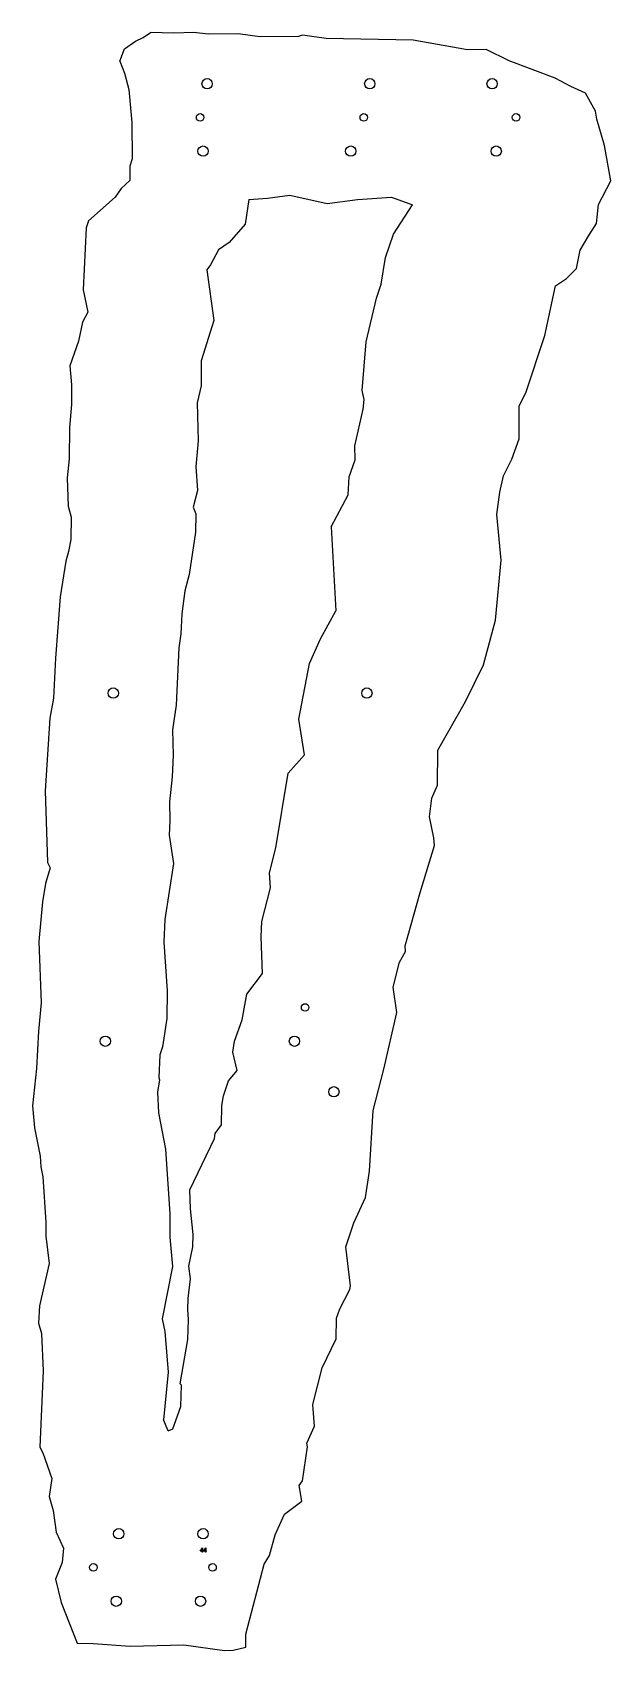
# Model space of a CAD drawing. Header units: millimetres. Extents: x 77 to 763, y 50 to 1969.
import ezdxf

# ---------------------------------------------------------------- set-up
doc = ezdxf.new("R2010")
doc.units = ezdxf.units.MM
doc.linetypes.add('SLD-Durchgehend', pattern=[0])

msp = doc.modelspace()

# ---------------------------------------------------------------- linework, layer by layer
at = {"color": 7, "linetype": 'SLD-Durchgehend', "lineweight": 25}
for p, q in [((186.6, 1949.7), (199.5, 1958.9)), ((199.5, 1958.9), (208.5, 1963.1)), ((208.5, 1963.1), (217.1, 1969.3)), ((244.9, 1968.3), (217.1, 1969.3)), ((268.3, 1969.1), (244.9, 1968.3)), ((286, 1967), (268.3, 1969.1)), ((321.5, 1967.7), (286, 1967)), ((346.9, 1963.8), (321.5, 1967.7)), ((392.9, 1964.3), (346.9, 1963.8)), ((397.6, 1966.1), (392.9, 1964.3)), ((425.8, 1961.9), (397.6, 1966.1)), ((528.8, 1960), (425.8, 1961.9)), ((593.4, 1948.5), (528.8, 1960)), ((181, 1935), (186.6, 1949.7)), ((615.5, 1949.1), (593.4, 1948.5)), ((642.8, 1935.5), (615.5, 1949.1)), ((181, 1935), (186.4, 1920.8)), ((186.4, 1920.8), (191.7, 1901.4)), ((697.6, 1915), (642.8, 1935.5)), ((191.7, 1901.4), (195.3, 1862.3)), ((716.1, 1905), (697.6, 1915)), ((733.3, 1897.2), (716.1, 1905)), ((745.3, 1875.9), (733.3, 1897.2)), ((195.3, 1862.3), (195.4, 1819.1)), ((746.9, 1866.2), (745.3, 1875.9)), ((756.1, 1835.2), (746.9, 1866.2)), ((763.3, 1793), (756.1, 1835.2)), ((195.4, 1819.1), (192.6, 1810.4)), ((192.6, 1810.4), (192.8, 1793.7)), ((192.8, 1793.7), (182.3, 1783.9)), ((748.8, 1765.2), (763.3, 1793)), ((175.4, 1773.7), (143.6, 1745.6)), ((182.3, 1783.9), (175.4, 1773.7)), ((333.8, 1771.1), (329.6, 1741.8)), ((333.8, 1771.1), (356, 1772.5)), ((356, 1772.5), (382.7, 1776.2)), ((382.7, 1776.2), (427, 1766.2)), ((427, 1766.2), (462.9, 1771.2)), ((462.9, 1771.2), (503.4, 1773.7)), ((503.4, 1773.7), (528.1, 1764.8)), ((505.7, 1729.8), (528.1, 1764.8)), ((746.6, 1742.4), (748.8, 1765.2)), ((141, 1737.4), (137.3, 1664)), ((143.6, 1745.6), (141, 1737.4)), ((329.6, 1741.8), (310.7, 1719.9)), ((496.2, 1702.2), (505.7, 1729.8)), ((727, 1711), (737.2, 1728.5)), ((737.2, 1728.5), (746.6, 1742.4)), ((297.9, 1711.2), (288.5, 1693.4)), ((310.7, 1719.9), (297.9, 1711.2)), ((722.9, 1689), (727, 1711)), ((288.5, 1693.4), (284, 1687.5)), ((490.9, 1670.4), (496.2, 1702.2)), ((284, 1687.5), (292.5, 1627.5)), ((485.3, 1654), (490.9, 1670.4)), ((697.9, 1668.5), (710.9, 1677.3)), ((710.9, 1677.3), (722.9, 1689)), ((137.3, 1664), (143, 1637.3)), ((473.1, 1602.1), (485.3, 1654)), ((685.1, 1609.7), (697.9, 1668.5)), ((143, 1637.3), (136.6, 1625.5)), ((136.6, 1625.5), (131.7, 1602.8)), ((292.5, 1627.5), (277.3, 1579.8)), ((131.7, 1602.8), (121.5, 1573.6)), ((468.4, 1544.6), (473.1, 1602.1)), ((662.6, 1541.7), (685.1, 1609.7)), ((277.3, 1579.8), (277.5, 1550.1)), ((121.5, 1573.6), (123.6, 1551.2)), ((123.6, 1551.2), (123.5, 1527.9)), ((277.5, 1550.1), (272.6, 1530)), ((471, 1533.6), (468.4, 1544.6)), ((654.6, 1526.1), (662.6, 1541.7)), ((123.5, 1527.9), (121.3, 1500.5)), ((272.6, 1530), (274, 1484.6)), ((459.8, 1478.8), (469.6, 1522.2)), ((469.6, 1522.2), (471, 1533.6)), ((654.9, 1486.9), (654.6, 1526.1)), ((121.3, 1500.5), (120.7, 1463.3)), ((274, 1484.6), (271.1, 1454.3)), ((460, 1462), (459.8, 1478.8)), ((646.1, 1463), (654.9, 1486.9)), ((120.7, 1463.3), (118.5, 1440.9)), ((453, 1442.1), (460, 1462)), ((636.2, 1443.2), (646.1, 1463)), ((118.5, 1440.9), (119.8, 1407.3)), ((271.1, 1454.3), (273.1, 1425.9)), ((451.9, 1420.6), (453, 1442.1)), ((631.9, 1423.8), (636.2, 1443.2)), ((273.1, 1425.9), (267.8, 1406)), ((628.1, 1397.4), (631.9, 1423.8)), ((119.8, 1407.3), (123.1, 1394)), ((267.8, 1406), (271.2, 1398.2)), ((431.5, 1382.7), (451.9, 1420.6)), ((123.1, 1394), (122.6, 1367.7)), ((271.2, 1398.2), (270.6, 1376.3)), ((431.5, 1382.7), (437.3, 1282.9)), ((633.4, 1343), (628.1, 1397.4)), ((122.6, 1367.7), (120.1, 1353.6)), ((270.6, 1376.3), (263.3, 1326.1)), ((120.1, 1353.6), (117, 1342.1)), ((117, 1342.1), (110.2, 1299.5)), ((263.3, 1326.1), (258.2, 1306.7)), ((626.6, 1271.9), (633.4, 1343)), ((258.2, 1306.7), (254.6, 1279.5)), ((110.2, 1299.5), (104.4, 1226.9)), ((254.6, 1279.5), (253.1, 1255.6)), ((419, 1249.8), (437.3, 1282.9)), ((612.3, 1219.1), (626.6, 1271.9)), ((253.1, 1255.6), (251.1, 1239.2)), ((406.1, 1220.5), (419, 1249.8)), ((251.1, 1239.2), (247.6, 1171.1)), ((104.4, 1226.9), (102.1, 1179.4)), ((393.3, 1154.4), (406.1, 1220.5)), ((591, 1175.5), (612.3, 1219.1)), ((102.1, 1179.4), (97.7, 1155.6)), ((247.6, 1171.1), (243.3, 1141.9)), ((558.1, 1117.6), (591, 1175.5)), ((97.7, 1155.6), (92.3, 1069.7)), ((399.9, 1112.4), (393.3, 1154.4)), ((243.3, 1141.9), (244.3, 1111.7)), ((557.7, 1076.3), (558.1, 1117.6)), ((244.3, 1111.7), (242.9, 1086.1)), ((380.7, 1090.6), (399.9, 1112.4)), ((242.9, 1086.1), (239.8, 1056.6)), ((366.1, 1002), (380.7, 1090.6)), ((551.1, 1061), (557.7, 1076.3)), ((92.3, 1069.7), (94.9, 984.5)), ((239.8, 1056.6), (240.3, 1034)), ((548.3, 1038.6), (551.1, 1061)), ((553.4, 1013.8), (548.3, 1038.6)), ((240.3, 1034), (239.5, 1016.9)), ((239.5, 1016.9), (244.6, 983.4)), ((358.5, 972.1), (366.1, 1002)), ((537.2, 948.9), (554.2, 1004.6)), ((554.2, 1004.6), (553.4, 1013.8)), ((94.9, 984.5), (98.1, 978.3)), ((244.6, 983.4), (234.3, 916.7)), ((98.1, 978.3), (92.9, 959.5)), ((359.5, 954.6), (358.5, 972.1)), ((92.9, 959.5), (89, 937.8)), ((349.4, 914.6), (359.5, 954.6)), ((519.5, 885.6), (537.2, 948.9)), ((89, 937.8), (84.8, 890.6)), ((234.3, 916.7), (233.2, 889.8)), ((348.5, 896.2), (349.4, 914.6)), ((84.8, 890.6), (87.5, 818.2)), ((233.2, 889.8), (237.2, 832.2)), ((350.3, 852.9), (348.5, 896.2)), ((519.9, 878.9), (519.5, 885.6)), ((505.1, 836.8), (512.8, 866.3)), ((512.8, 866.3), (519.9, 878.9)), ((331.5, 828.2), (350.3, 852.9)), ((237.2, 832.2), (236.7, 799.5)), ((325.9, 797.8), (331.5, 828.2)), ((509.6, 806.5), (505.1, 836.8)), ((87.5, 818.2), (84.4, 784.3)), ((494.2, 739.2), (509.6, 806.5)), ((236.7, 799.5), (231.6, 765.9)), ((316.9, 772.4), (325.9, 797.8)), ((84.4, 784.3), (82.2, 740.1)), ((315.1, 759.3), (316.9, 772.4)), ((228.5, 756.2), (227.1, 729.4)), ((231.6, 765.9), (228.5, 756.2)), ((320, 737.6), (315.1, 759.3)), ((82.2, 740.1), (77.1, 695.7)), ((309.8, 725.5), (320, 737.6)), ((481.3, 690.4), (494.2, 739.2)), ((228.1, 726.6), (225.5, 712.1)), ((225.5, 712.1), (226.7, 687.5)), ((227.1, 729.4), (228.1, 726.6)), ((303.8, 707.7), (309.8, 725.5)), ((77.1, 695.7), (79.8, 669.7)), ((301.5, 673.4), (301.8, 696.1)), ((301.8, 696.1), (303.8, 707.7)), ((226.7, 687.5), (235.2, 644.4)), ((293.9, 663), (301.5, 673.4)), ((477, 618.4), (481.3, 690.4)), ((79.8, 669.7), (86.3, 636.3)), ((263.8, 596), (293.3, 656.9)), ((293.3, 656.9), (293.9, 663)), ((86.3, 636.3), (87, 623.6)), ((235.2, 644.4), (240.2, 567.8)), ((87, 623.6), (89.4, 611.6)), ((472.3, 587), (477, 618.4)), ((89.4, 611.6), (93.3, 557.8)), ((264.6, 573.6), (263.8, 596)), ((458.4, 557.2), (472.3, 587)), ((93.3, 557.8), (93.2, 541.3)), ((240.2, 567.8), (240.4, 539.9)), ((267.8, 543.3), (264.6, 573.6)), ((449.2, 528.5), (458.4, 557.2)), ((93.2, 541.3), (97.1, 508.9)), ((240.4, 539.9), (243.4, 505.2)), ((267.4, 528.5), (267.8, 543.3)), ((262.8, 505.6), (267.4, 528.5)), ((454.6, 482.3), (449.2, 528.5)), ((97.1, 508.9), (85.6, 458.7)), ((243.4, 505.2), (231.2, 443.2)), ((264.7, 490.5), (262.8, 505.6)), ((262.1, 467.4), (264.7, 490.5)), ((453.7, 477.8), (454.6, 482.3)), ((261.7, 454.2), (262.1, 467.4)), ((442.1, 455.1), (453.7, 477.8)), ((85.6, 458.7), (84.3, 438.2)), ((231.2, 443.2), (234.5, 428.1)), ((262.4, 442.3), (261.7, 454.2)), ((261.7, 418.6), (262.4, 442.3)), ((437.6, 419.5), (438.1, 444)), ((438.1, 444), (442.1, 455.1)), ((84.3, 438.2), (87.9, 425.9)), ((87.9, 425.9), (90.1, 381.4)), ((234.5, 428.1), (238.4, 379.8)), ((252.4, 366.1), (261.7, 418.6)), ((421, 385.1), (437.6, 419.5)), ((409.9, 341.4), (421, 385.1)), ((90.1, 381.4), (85.8, 290.9)), ((238.4, 379.8), (232.8, 323.3)), ((253.9, 364.3), (252.4, 366.1)), ((253.1, 339.2), (253.9, 364.3)), ((243.9, 312.8), (253.1, 339.2)), ((412, 315.8), (409.9, 341.4)), ((238.3, 310.2), (232.8, 323.3)), ((238.3, 310.2), (243.9, 312.8)), ((402.8, 295.7), (412, 315.8)), ((85.8, 290.9), (89.7, 284.2)), ((397.8, 250.9), (403.5, 291.2)), ((403.5, 291.2), (402.8, 295.7)), ((89.7, 284.2), (100.2, 253.9)), ((100.2, 253.9), (97.2, 232.2)), ((393.6, 245.3), (397.8, 250.9)), ((97.2, 232.2), (101.8, 215.7)), ((396.7, 226.9), (393.6, 245.3)), ((101.8, 215.7), (105.4, 190.1)), ((365.3, 186.8), (376.2, 211.3)), ((376.2, 211.3), (396.7, 226.9)), ((105.4, 190.1), (113.9, 171)), ((358.6, 162.5), (365.3, 186.8)), ((112.4, 154.1), (104.4, 134.2)), ((113.9, 171), (112.4, 154.1)), ((352.2, 152), (358.6, 162.5)), ((330.4, 69), (352.2, 152)), ((104.4, 134.2), (111.4, 106.6)), ((111.4, 106.6), (130.4, 58.2)), ((130.4, 58.2), (149.2, 58.1)), ((149.2, 58.1), (193.1, 54.8)), ((330.5, 53.7), (330.4, 69)), ((193.1, 54.8), (257, 56.4)), ((257, 56.4), (305, 49.5)), ((305, 49.5), (315.5, 50)), ((315.5, 50), (330.5, 53.7))]:
    msp.add_line(p, q, dxfattribs=at)
at = {"color": 2, "linetype": 'SLD-Durchgehend', "lineweight": 25, "true_color": 0xffff00}
for p, q in [((276.2, 167.4), (278.9, 171.4)), ((278.6, 167.4), (276.2, 167.4)), ((278.6, 170.1), (277.1, 167.9)), ((277.1, 167.9), (278.6, 167.9)), ((278.6, 167.9), (278.6, 170.1)), ((278.6, 166.2), (278.6, 167.4)), ((279, 166.2), (278.6, 166.2)), ((278.9, 171.4), (279, 171.4)), ((279, 171.4), (279, 167.9)), ((279, 167.9), (279.6, 167.9)), ((279, 167.4), (279, 166.2)), ((279.6, 167.4), (279, 167.4)), ((279.6, 167.9), (279.6, 167.4)), ((280, 167.4), (282.8, 171.4)), ((282.4, 167.4), (280, 167.4)), ((282.4, 170.1), (280.9, 167.9)), ((280.9, 167.9), (282.4, 167.9)), ((282.4, 167.9), (282.4, 170.1)), ((282.4, 166.2), (282.4, 167.4)), ((282.9, 166.2), (282.4, 166.2)), ((282.8, 171.4), (282.9, 171.4)), ((282.9, 171.4), (282.9, 167.9)), ((282.9, 167.9), (283.4, 167.9)), ((282.9, 167.4), (282.9, 166.2)), ((283.4, 167.4), (282.9, 167.4)), ((283.4, 167.9), (283.4, 167.4))]:
    msp.add_line(p, q, dxfattribs=at)
at = {"color": 7, "linetype": 'SLD-Durchgehend', "lineweight": 25}
for centre, radius in [((284.5, 1908.4), 6.12), ((477.5, 1908.4), 6.12), ((622.6, 1908.4), 6.12), ((276.2, 1868.4), 4.5), ((470.4, 1868.4), 4.5), ((651, 1868.4), 4.5), ((279.6, 1828.4), 6.12), ((454.9, 1828.4), 6.12), ((627.5, 1828.4), 6.12), ((173.1, 1185.5), 6.12), ((474, 1185.5), 6.12), ((400.8, 812.5), 4.5), ((163.7, 772.5), 6.12), ((388.1, 772.5), 6.12), ((434.9, 712.5), 6.12), ((179.6, 188.2), 6.13), ((279.6, 188.2), 6.12), ((149.6, 148.2), 4.5), ((290.9, 148.2), 4.5), ((176.7, 108.2), 6.12), ((276.7, 108.2), 6.12)]:
    msp.add_circle(centre, radius, dxfattribs=at)

doc.saveas('drawing.dxf')
